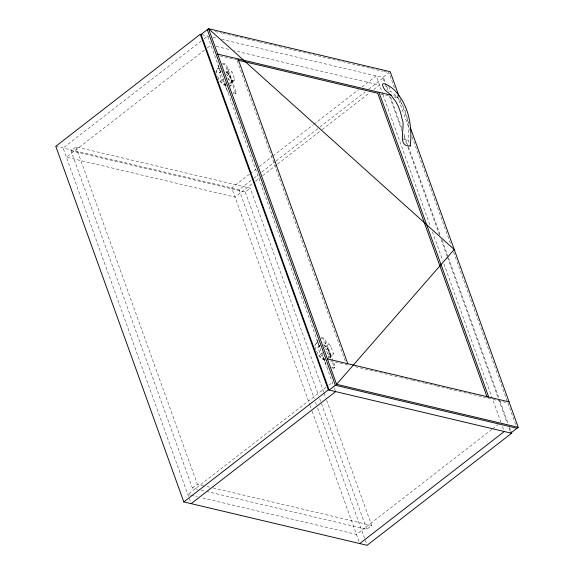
<?xml version="1.0" encoding="UTF-8"?>
<svg xmlns="http://www.w3.org/2000/svg" width="574" height="574" viewBox="0 0 574 574"><rect width="100%" height="100%" fill="white"/><g stroke="black" fill="none" stroke-linecap="round" stroke-linejoin="round"><path stroke-width="0.43" stroke-dasharray="2.87 2.15" d="M409.04 142.668C407.289 135.442 409.75 127.5 407.684 120.074A52.363 37.984 -76.7 0 0 401.57 103.09C398.134 98.147 394.23 92.091 388.06 90.606M226.02 73.723L227.483 75.467L230.045 82.577L229.557 84.321L234.099 80.798L234.587 79.054L232.025 71.944L230.074 69.619L224.986 68.414M328.314 358.635L328.809 356.892L326.247 349.781L325.271 348.619M328.967 358.133L332.855 355.119L333.351 353.376L330.789 346.258L328.837 343.941L323.743 342.735M226.005 85.928L224.879 82.792L221.7 80.181L219.139 73.07L220.854 71.621L219.498 68.399A10.641 5.446 52.2 0 0 216.089 72.819M325.178 359.927L324.791 360.3L323.636 357.114L320.464 354.502L317.903 347.392L319.618 345.935L318.254 342.714A10.641 5.446 52.2 0 0 314.875 345.857M201.252 40.948L63.111 148.049L191.135 503.642M204.086 38.752L207.63 36.004L334.133 387.393M197.65 489.299L192.419 488.065L70.982 150.754L75.94 146.915L250.257 188.179L323.729 392.257M204.545 50.089L66.405 157.19L235.024 197.112L252.732 183.379M207.379 47.893L210.923 45.152M217.546 68.902L217.962 68.586M219.727 68.485L220.122 68.105M220.854 71.621L220.445 71.937L217.697 64.317A1.822 0.933 52.2 0 1 218.077 63.061M219.139 73.07L222.583 70.401M226.185 72.64L230.074 69.619M227.483 75.467L232.025 71.944M221.7 80.181L225.144 77.519M225.288 82.477L224.463 83.115L227.211 90.735A1.822 0.933 52.2 0 0 228.818 92.493M231.013 79.133L231.422 78.817M230.045 82.577L234.587 79.054M235.218 93.835L236.043 93.196M249.439 174.238L231.731 187.963L309.695 404.526M250.149 173.685L255.817 169.294M259.355 166.546L272.112 156.659M272.815 156.114L313.196 124.809M313.906 124.257L358.542 89.659M362.079 86.911L376.25 75.926L382.621 93.619M394.417 87.836L388.957 72.668L382.765 77.468L384.889 83.366M55.778 146.313L239.064 189.7L251.103 180.365M253.938 178.17L258.185 174.876M261.73 172.128L275.19 161.689M275.9 161.143L319.115 127.643M319.818 127.091L365.164 91.94M368.702 89.192L383.583 77.662L386.309 85.246M255.566 181.183L259.814 177.89M262.648 175.694L276.819 164.709M277.529 164.157L321.447 130.104M322.158 129.559L369.62 92.758M373.875 89.465L379.543 85.067L234.393 50.706M70.982 150.754L245.306 192.025L250.257 188.179M316.31 343.223L316.719 342.9M320.027 345.613L319.201 346.258L316.461 338.638A1.822 0.933 52.2 0 1 316.432 337.641M317.903 347.392L321.347 344.723M324.296 347.464L328.837 343.941M326.247 349.781L330.789 346.258M320.464 354.502L323.901 351.833M323.636 357.114L323.227 357.43L325.967 365.05A1.822 0.933 52.2 0 0 327.23 366.635M329.77 353.455L330.186 353.132M328.809 356.892L333.351 353.376M333.982 368.156L334.807 367.518M192.419 488.065L197.377 484.219L203.476 485.669M325.982 387.4L187.842 494.501L190.446 495.118M328.816 385.204L332.36 382.456M491.767 429.517L356.461 534.423L200.878 497.586M492.478 428.972L498.146 424.573M206.367 491.366L366.743 529.336L371.701 525.49L326.161 399.002M215.128 31.513L222.081 33.156M222.949 33.364L234.249 36.04M235.118 36.248L246.418 38.917M247.286 39.125L258.587 41.802M259.455 42.01L370.711 68.342M371.579 68.55L382.872 71.226M383.748 71.434L388.957 72.668M201.926 34.655L208.936 36.313M212.846 37.238L217.625 38.372M221.535 39.297L383.583 77.662M216.14 46.386L230.045 49.673M393.405 95.7L399.346 97.106M219.928 55.886L236.818 59.883M380.72 93.949L388.541 95.801M394.625 97.243L398.105 98.068M222.454 63.212L224.9 63.793A1.822 0.933 52.2 0 1 226.673 65.608L236.179 92.019A1.822 0.933 52.2 0 1 235.505 93.253L233.066 92.679M222.447 64.044L224.075 64.431A1.822 0.933 52.2 0 1 225.847 66.247L235.354 92.665A1.822 0.933 52.2 0 1 234.68 93.899L233.051 93.512M234.099 80.798L229.004 79.592L227.734 78.552M402.446 138.843L408.15 140.192M321.218 337.534L323.657 338.115A1.822 0.933 52.2 0 1 325.429 339.923L332.863 360.565M321.203 338.366L322.832 338.753A1.822 0.933 52.2 0 1 324.604 340.561L331.736 360.379M327.768 353.914L332.855 355.119M330.43 360.859L350.032 365.502M355.249 366.736L399.612 377.24M400.487 377.448L411.795 380.124M412.663 380.332L423.971 383.009M424.839 383.217L436.147 385.893M437.022 386.101L448.33 388.777M449.198 388.978L485.733 397.631M488.323 398.241L506.993 402.661M331.822 366.994L334.269 367.575A1.822 0.933 52.2 0 0 334.943 366.341L333.157 361.39M331.815 367.826L333.444 368.214A1.822 0.933 52.2 0 0 334.118 366.98L332.037 361.204M206.963 486.494L209.582 487.111M213.069 487.936L371.701 525.49M201.137 490.124L205.499 491.157M191.314 495.326L197.399 496.761M226.027 85.985L225.797 85.906A10.641 5.446 52.2 0 1 218.278 78.903M324.791 360.3L324.561 360.228A10.641 5.446 52.2 0 1 317.042 353.218M399.906 98.671L409.04 124.049M397.151 95.42L409.592 129.968M412.017 136.705L450.848 244.567M453.575 252.151L507.581 402.144M507.882 402.984L515.768 424.896M388.727 86.244L390.507 91.187M386.618 86.086L388.433 91.144M390.557 97.042L397.23 115.582M397.538 116.422L401.786 128.217M403.909 134.115L408.157 145.918M408.458 146.757L440.007 234.393M442.131 240.291L448.201 257.145M448.502 257.984L498.863 397.868M500.076 401.24L507.961 423.146M509.482 427.357L510.996 431.576M385.19 84.206L387.314 90.111M389.437 96.009L395.809 113.702M396.117 114.542L401.879 130.556M404.003 136.454L406.729 144.038M407.949 147.41L439.497 235.046M441.011 239.258L447.081 256.112M447.383 256.951L498.354 398.514M498.655 399.361L507.151 422.952M508.966 428.01L510.186 431.383M382.923 94.466L430.249 225.919M432.373 231.817L442.69 260.467M443.903 263.839L500.937 422.256M502.451 426.468L504.273 431.526M237.119 60.722L345.641 362.151M334.441 388.232L335.654 391.604M324.037 393.097L325.853 398.155M245.306 192.025L318.47 395.249M319.689 398.629L321.203 402.84M321.505 403.687L366.743 529.336M239.064 189.7L314.294 398.679M315.513 402.051L316.418 404.577M317.637 407.949L364.964 539.402M365.265 540.242L367.087 545.3M310.003 405.373L311.818 410.424M312.12 411.271L359.755 543.564M75.94 146.915L197.377 484.219M226.013 71.721A10.641 5.446 52.2 0 1 230.217 85.992L230.633 85.67A10.641 5.446 52.2 0 0 225.087 70.272M226.213 85.591A10.641 5.446 52.2 0 1 216.721 73.924M216.506 72.503A10.641 5.446 52.2 0 1 218.852 68.198M323.435 344.909A10.641 5.446 52.2 0 1 330.416 357.674M324.97 359.905A10.641 5.446 52.2 0 1 316.597 351.324M315.93 349.76A10.641 5.446 52.2 0 1 318.67 342.398M323.851 344.587A10.641 5.446 52.2 0 1 330.832 357.351M318.491 340.985A1.822 0.933 52.2 0 1 318.34 340.719"/><path stroke-width="0.86" d="M410.238 146.061C412.405 127.141 409.097 106.283 395.902 91.775C394.044 88.324 376.436 76.607 384.802 89.831L390.887 95.054L395.866 101.742A52.363 37.984 -76.7 0 1 401.979 118.725C406.098 126.294 396.225 146.973 410.223 145.961M410.223 127.32L518.222 427.307L336.565 384.3L454.213 249.503L208.549 28.7L201.115 34.462L329.139 390.062L335.331 385.254L516.98 428.261M201.926 34.655L200.297 34.268L55.778 146.313L183.802 501.906L367.087 545.3L511.606 433.255L510.996 431.576M183.802 501.906L328.321 389.868L511.606 433.255M191.135 503.642L335.654 391.604M359.755 543.564L504.273 431.526M510.788 433.069L518.222 427.307M217.689 54.1L391.705 95.298M237.686 60.091L377.742 93.246L487.168 397.201M327.424 358.901L509.073 401.9M398.995 96.145L390.198 71.707L208.549 28.7L336.565 384.3M378.976 92.285L488.711 397.086M238.052 58.921L347.787 363.722M207.307 29.661L335.331 385.254M200.297 34.268L328.321 389.868"/></g></svg>
